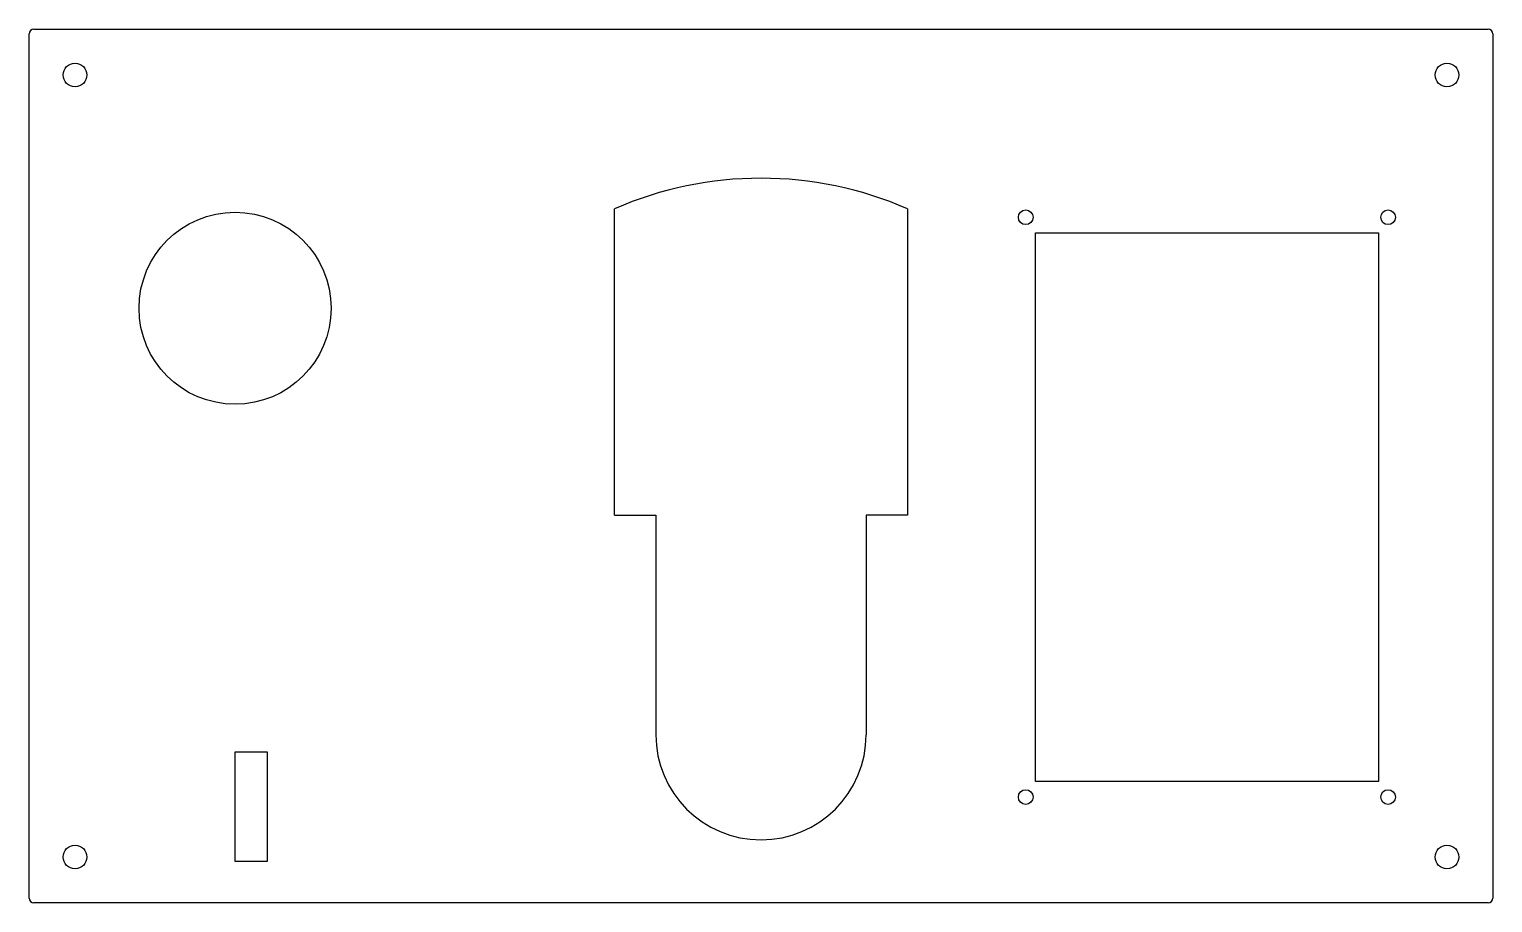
# Model space of a CAD drawing. Header units: millimetres. Extents: x -160 to 160, y -98 to 93.
import ezdxf

# ---------------------------------------------------------------- set-up
doc = ezdxf.new("R2010")
doc.units = ezdxf.units.MM
doc.layers.add('Shape2DView', color=7, linetype='CONTINUOUS')

msp = doc.modelspace()

# ---------------------------------------------------------------- linework, layer by layer
at = {"layer": 'Shape2DView'}
for p, q in [((-159, 93), (159, 93)), ((-160, -97), (-160, 92)), ((160, 92), (160, -97)), ((-32, -13.25), (-32, 53.75)), ((32, 53.75), (32, -13.25)), ((60, 48.5), (135, 48.5)), ((60, -71.5), (60, 48.5)), ((135, 48.5), (135, -71.5)), ((-32, -13.25), (-23, -13.25)), ((-23, -13.25), (-23, -61.25)), ((32, -13.25), (23, -13.25)), ((23, -13.25), (23, -61.25)), ((-115, -65), (-108, -65)), ((-115, -89), (-115, -65)), ((-108, -65), (-108, -89)), ((135, -71.5), (60, -71.5)), ((-108, -89), (-115, -89)), ((159, -98), (-159, -98))]:
    msp.add_line(p, q, dxfattribs=at)
for centre, radius in [((-150, 83), 2.6), ((150, 83), 2.6), ((-115, 32), 21), ((57.88, 51.89), 1.6), ((137.12, 51.89), 1.6), ((57.88, -74.89), 1.6), ((137.12, -74.89), 1.6), ((-150, -88), 2.6), ((150, -88), 2.6)]:
    msp.add_circle(centre, radius, dxfattribs=at)
for centre, radius, start, end in [((-159, 92), 1, 90, 180), ((159, 92), 1, 0, 90), ((0, -19.57), 80, 66.4218, 113.5782), ((0, -61.25), 23, 180, 0), ((-159, -97), 1, 180, -90), ((159, -97), 1, -90, 0)]:
    msp.add_arc(centre, radius, start, end, dxfattribs=at)

doc.saveas('drawing.dxf')
